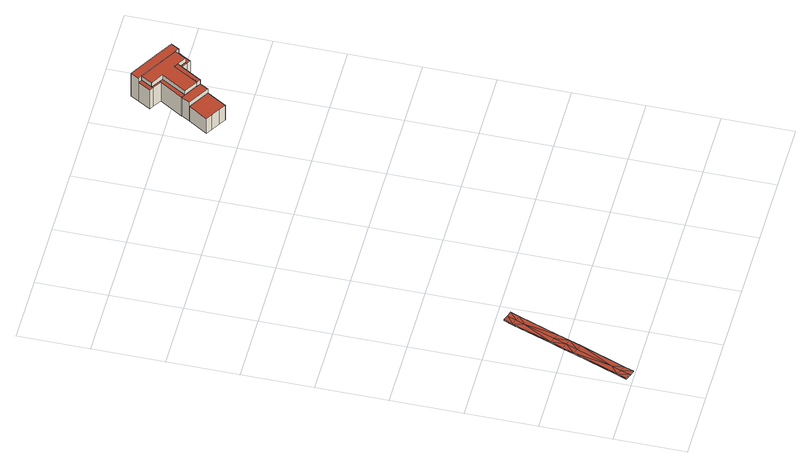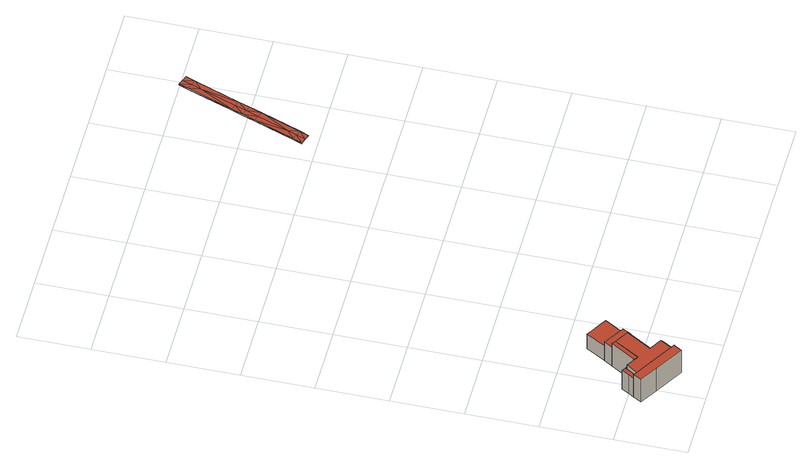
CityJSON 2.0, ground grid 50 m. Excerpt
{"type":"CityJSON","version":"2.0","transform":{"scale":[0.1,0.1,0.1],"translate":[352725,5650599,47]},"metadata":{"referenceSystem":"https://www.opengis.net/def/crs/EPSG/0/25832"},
"CityObjects":{
"building1":{"type":"Building","attributes":{"Geometrietyp2DReferenz":"2000","Gemeindeschluessel":"05315000","function":"53001_1800","roofType":"9999","measuredHeight":1},"geometry":[{"type":"Solid","lod":"2","boundaries":[[[[0,1,2]],[[1,3,2]],[[4,5,0]],[[5,1,0]],[[6,7,4]],[[7,5,4]],[[8,9,6]],[[9,7,6]],[[10,11,8]],[[11,9,8]],[[12,13,10]],[[13,11,10]],[[14,15,12]],[[15,13,12]],[[16,17,14]],[[17,15,14]],[[18,19,16]],[[19,17,16]],[[20,21,18]],[[21,19,18]],[[22,23,20]],[[23,21,20]],[[24,25,22]],[[25,23,22]],[[26,27,24]],[[27,25,24]],[[28,29,26]],[[29,27,26]],[[30,31,28]],[[31,29,28]],[[2,3,30]],[[3,31,30]],[[3,1,5]],[[3,5,32]],[[32,5,33]],[[33,5,7]],[[33,7,34]],[[34,7,35]],[[35,7,9]],[[35,9,11]],[[35,11,36]],[[36,11,37]],[[37,11,13]],[[37,13,38]],[[38,13,17]],[[17,13,15]],[[38,17,19]],[[38,19,21]],[[29,31,32]],[[32,31,3]],[[29,32,33]],[[29,33,27]],[[27,33,34]],[[27,34,25]],[[25,34,35]],[[25,35,36]],[[25,36,23]],[[23,36,37]],[[23,37,21]],[[21,37,38]],[[16,14,12]],[[39,18,16]],[[39,20,18]],[[28,40,30]],[[40,2,30]],[[28,41,40]],[[28,26,41]],[[26,42,41]],[[26,24,42]],[[24,43,42]],[[24,44,43]],[[24,22,44]],[[22,45,44]],[[22,20,45]],[[20,39,45]],[[2,4,0]],[[2,40,4]],[[40,41,4]],[[41,6,4]],[[41,42,6]],[[42,43,6]],[[43,8,6]],[[43,10,8]],[[43,44,10]],[[44,45,10]],[[45,12,10]],[[45,39,12]],[[39,16,12]]]],"semantics":{"surfaces":[{"type":"WallSurface"},{"type":"GroundSurface"},{"type":"RoofSurface"}],"values":[[0,0,0,0,0,0,0,0,0,0,0,0,0,0,0,0,0,0,0,0,0,0,0,0,0,0,0,0,0,0,0,0,1,1,1,1,1,1,1,1,1,1,1,1,1,1,1,1,1,1,1,1,1,1,1,1,1,1,1,1,2,2,2,2,2,2,2,2,2,2,2,2,2,2,2,2,2,2,2,2,2,2,2,2,2,2,2,2]]}}]},
"building2":{"type":"Building","attributes":{"Geometrietyp2DReferenz":"3000","Gemeindeschluessel":"05315000","function":"31001_2020","roofType":"1000","measuredHeight":13.55,"storeysAboveGround":3},"address":[{"country":"Germany","locality":"Köln","thoroughfareNumber":"81a","thoroughfareName":"Robert-Perthel-Str."}],"geometry":[{"type":"Solid","lod":"2","boundaries":[[[[46,47,48,49]],[[50,51,47,46]],[[52,53,51,50]],[[54,55,53,52]],[[56,57,55,54]],[[49,48,57,56]],[[54,52,50,46,49,56]],[[47,51,53,55,57,48]]]],"semantics":{"surfaces":[{"type":"WallSurface"},{"type":"RoofSurface"},{"type":"GroundSurface"}],"values":[[0,0,0,0,0,0,1,2]]}}]},
"building3":{"type":"Building","attributes":{"Gemeindeschluessel":"05315000","Geometrietyp2DReferenz":"3000","function":"31001_2020"},"address":[{"country":"Germany","locality":"Köln","thoroughfareNumber":"81","thoroughfareName":"Robert-Perthel-Str."}],"children":["building3-1","building3-2","building3-3","building3-4","building3-5","building3-6","building3-7","building3-8","building3-9"]},
"building3-1":{"type":"BuildingPart","attributes":{"roofType":"1000","measuredHeight":20.9,"storeysAboveGround":4},"parents":["building3"],"geometry":[{"type":"MultiSurface","lod":"2","boundaries":[[[58,59,60,61]],[[62,63,59,58]],[[64,65,63,62]],[[66,67,65,64]],[[66,64,62,58,61,68,69,70]],[[71,60,59,63,65,67,72,73]],[[74,75,71,73]],[[69,68,75,74]],[[68,61,76,77]],[[60,71,77,76]],[[66,70,78,79]],[[72,67,79,78]],[[80,74,73,72]],[[70,69,74,80]]],"semantics":{"surfaces":[{"type":"WallSurface"},{"type":"RoofSurface"},{"type":"GroundSurface"},{"type":"ClosureSurface"}],"values":[0,0,0,0,1,2,0,3,0,3,0,3,0,3]}}]},
"building3-2":{"type":"BuildingPart","attributes":{"roofType":"1000","measuredHeight":20.94,"storeysAboveGround":4},"parents":["building3"],"geometry":[{"type":"MultiSurface","lod":"2","boundaries":[[[81,82,83,84]],[[85,86,87,81,84]],[[88,89,90,83,82]],[[91,92,88,82]],[[81,87,93,94]],[[94,93,92,91]],[[92,95,89,88]],[[87,86,96,97]],[[97,96,95,92]],[[95,98,90,89]],[[86,85,99,96]],[[96,99,98,95]],[[85,84,100,101]],[[83,90,101,100]]],"semantics":{"surfaces":[{"type":"WallSurface"},{"type":"RoofSurface"},{"type":"GroundSurface"},{"type":"ClosureSurface"}],"values":[0,1,2,0,0,3,0,0,3,0,0,3,0,3]}}]},
"building3-3":{"type":"BuildingPart","attributes":{"roofType":"1000","measuredHeight":17.2,"storeysAboveGround":4},"parents":["building3"],"geometry":[{"type":"MultiSurface","lod":"2","boundaries":[[[100,83,102,103]],[[104,101,100,103]],[[90,105,102,83]],[[100,101,90,83]],[[98,106,105,90]],[[101,104,106,98]],[[102,105,104,103]]],"semantics":{"surfaces":[{"type":"WallSurface"},{"type":"RoofSurface"},{"type":"GroundSurface"},{"type":"ClosureSurface"}],"values":[0,1,2,3,0,3,3]}}]},
"building3-4":{"type":"BuildingPart","attributes":{"roofType":"1000","measuredHeight":17.15,"storeysAboveGround":4},"parents":["building3"],"geometry":[{"type":"MultiSurface","lod":"2","boundaries":[[[103,102,107,108]],[[109,110,67,79]],[[108,107,110,109]],[[79,78,104,103,108,109]],[[102,105,72,67,110,107]],[[103,104,105,102]],[[106,80,72,105]],[[104,78,80,106]],[[78,79,67,72]]],"semantics":{"surfaces":[{"type":"WallSurface"},{"type":"RoofSurface"},{"type":"GroundSurface"},{"type":"ClosureSurface"}],"values":[0,0,0,1,2,3,0,3,3]}}]},
"building3-5":{"type":"BuildingPart","attributes":{"roofType":"1000","measuredHeight":17.2,"storeysAboveGround":4},"parents":["building3"],"geometry":[{"type":"MultiSurface","lod":"2","boundaries":[[[111,112,113,114]],[[76,60,112,111]],[[77,76,111,114,115]],[[112,60,71,116,113]],[[76,77,71,60]],[[75,117,116,71]],[[77,115,117,75]],[[113,116,115,114]]],"semantics":{"surfaces":[{"type":"WallSurface"},{"type":"RoofSurface"},{"type":"GroundSurface"},{"type":"ClosureSurface"}],"values":[0,0,1,2,3,0,3,3]}}]},
"building3-6":{"type":"BuildingPart","attributes":{"roofType":"1000","measuredHeight":17.18,"storeysAboveGround":4},"parents":["building3"],"geometry":[{"type":"MultiSurface","lod":"2","boundaries":[[[114,113,118,119]],[[120,121,115,114,119]],[[116,122,123,118,113]],[[114,115,116,113]],[[117,124,122,116]],[[115,121,124,117]],[[124,125,123,122]],[[121,120,125,124]],[[120,119,126,127]],[[118,123,127,126]]],"semantics":{"surfaces":[{"type":"WallSurface"},{"type":"RoofSurface"},{"type":"GroundSurface"},{"type":"ClosureSurface"}],"values":[0,1,2,3,0,3,0,3,0,3]}}]},
"building3-7":{"type":"BuildingPart","attributes":{"roofType":"1000","measuredHeight":17.1,"storeysAboveGround":4},"parents":["building3"],"geometry":[{"type":"MultiSurface","lod":"2","boundaries":[[[126,118,128,129]],[[127,126,129,130,131]],[[128,118,123,132,133]],[[134,135,128,133]],[[130,129,135,134]],[[126,127,123,118]],[[125,136,132,123]],[[127,131,136,125]],[[136,134,133,132]],[[131,130,134,136]]],"semantics":{"surfaces":[{"type":"WallSurface"},{"type":"RoofSurface"},{"type":"GroundSurface"},{"type":"ClosureSurface"}],"values":[0,1,2,0,3,3,0,3,0,3]}}]},
"building3-8":{"type":"BuildingPart","attributes":{"roofType":"1000","measuredHeight":17.13,"storeysAboveGround":4},"address":[{"country":"Germany","locality":"Köln","thoroughfareNumber":"81","thoroughfareName":"Robert-Perthel-Str."}],"parents":["building3"],"geometry":[{"type":"MultiSurface","lod":"2","boundaries":[[[137,47,91,94]],[[138,48,47,137]],[[139,135,48,138]],[[137,94,93,140,139,138]],[[134,92,91,47,48,135]],[[139,140,130,129]],[[134,135,129,130]],[[140,93,92,134]],[[93,94,91,92]]],"semantics":{"surfaces":[{"type":"WallSurface"},{"type":"RoofSurface"},{"type":"GroundSurface"},{"type":"ClosureSurface"}],"values":[0,0,0,1,2,0,3,3,3]}}]},
"building3-9":{"type":"BuildingPart","attributes":{"roofType":"1000","measuredHeight":20.79,"storeysAboveGround":4},"address":[{"country":"Germany","locality":"Köln","thoroughfareNumber":"81","thoroughfareName":"Robert-Perthel-Str."}],"parents":["building3"],"geometry":[{"type":"MultiSurface","lod":"2","boundaries":[[[96,141,70,69,68,142,143,144,145,97]],[[136,124,117,75,74,80,106,95,92,134]],[[145,144,131,130]],[[136,134,130,131]],[[144,143,121,120,127,131]],[[124,125,120,121]],[[131,127,125,136]],[[143,142,115,121]],[[117,124,121,115]],[[142,68,77,115]],[[75,117,115,77]],[[68,69,74,75]],[[69,70,80,74]],[[70,141,104,78]],[[106,80,78,104]],[[141,99,101,104]],[[99,96,95,98]],[[104,101,98,106]],[[96,97,92,95]],[[97,145,140,93]],[[93,140,134,92]]],"semantics":{"surfaces":[{"type":"RoofSurface"},{"type":"GroundSurface"},{"type":"WallSurface"},{"type":"ClosureSurface"}],"values":[0,1,2,3,2,3,3,2,3,2,3,3,3,2,3,2,3,3,3,2,3]}}]}
},
"vertices":[
[1,34,69],[1,34,59],[39,20,69],[39,20,59],[26,100,69],[26,100,59],[145,420,70],[145,420,60],[174,500,70],[174,500,60],[207,588,70],[207,588,60],[311,871,69],[311,871,59],[336,936,69],[336,936,59],[373,922,69],[373,922,59],[411,909,69],[411,909,59],[386,843,69],[386,843,59],[282,560,70],[282,560,60],[249,472,70],[249,472,60],[220,392,70],[220,392,60],[101,72,69],[101,72,59],[76,6,69],[76,6,59],[63,86,59],[88,152,59],[182,406,60],[212,486,60],[244,574,60],[324,791,59],[349,857,59],[349,857,69],[63,86,69],[88,152,69],[182,406,70],[212,486,70],[244,574,70],[324,791,69],
[1816,3275,143],[1816,3275,7],[1669,3364,7],[1669,3364,143],[1734,3139,143],[1734,3139,7],[1690,3166,143],[1690,3166,7],[1629,3203,143],[1629,3203,7],[1587,3228,143],[1587,3228,7],
[1805,3787,215],[1805,3787,6],[1771,3731,6],[1771,3731,215],[2005,3667,215],[2005,3667,6],[2126,3593,215],[2126,3593,6],[2092,3537,215],[2092,3537,6],[1797,3715,215],[1957,3619,215],[2067,3553,215],[1797,3715,6],[2067,3553,6],[1957,3619,6],[1957,3619,7],[1797,3715,7],[1771,3731,178],[1797,3715,178],[2067,3553,178],[2092,3537,178],[2067,3553,7],
[1852,3335,216],[1852,3335,6],[1951,3499,6],[1951,3499,216],[1959,3511,216],[1933,3526,216],[1827,3350,216],[1827,3350,6],[1933,3526,6],[1959,3511,6],[1852,3335,7],[1827,3350,7],[1827,3350,179],[1852,3335,179],[1933,3526,7],[1933,3526,215],[1827,3350,215],[1959,3511,7],[1959,3511,215],[1951,3499,178],[1959,3511,178],
[2012,3462,6],[2012,3462,178],[2019,3474,178],[2019,3474,6],[2019,3474,7],
[2038,3446,6],[2038,3446,178],[2069,3498,178],[2069,3498,6],
[1717,3640,178],[1717,3640,6],[1742,3625,6],[1742,3625,178],[1750,3637,178],[1750,3637,6],[1750,3637,7],
[1804,3587,6],[1804,3587,178],[1812,3600,178],[1752,3635,178],[1752,3635,6],[1812,3600,6],[1752,3635,7],[1812,3600,7],[1804,3587,177],[1812,3600,177],
[1705,3424,6],[1705,3424,177],[1731,3408,177],[1837,3584,177],[1837,3584,6],[1731,3408,6],[1731,3408,7],[1705,3424,7],[1837,3584,7],
[1816,3275,179],[1669,3364,179],[1705,3424,179],[1731,3408,179],
[2019,3474,215],[1750,3637,215],[1752,3635,215],[1837,3584,215],[1731,3408,215]
]}
